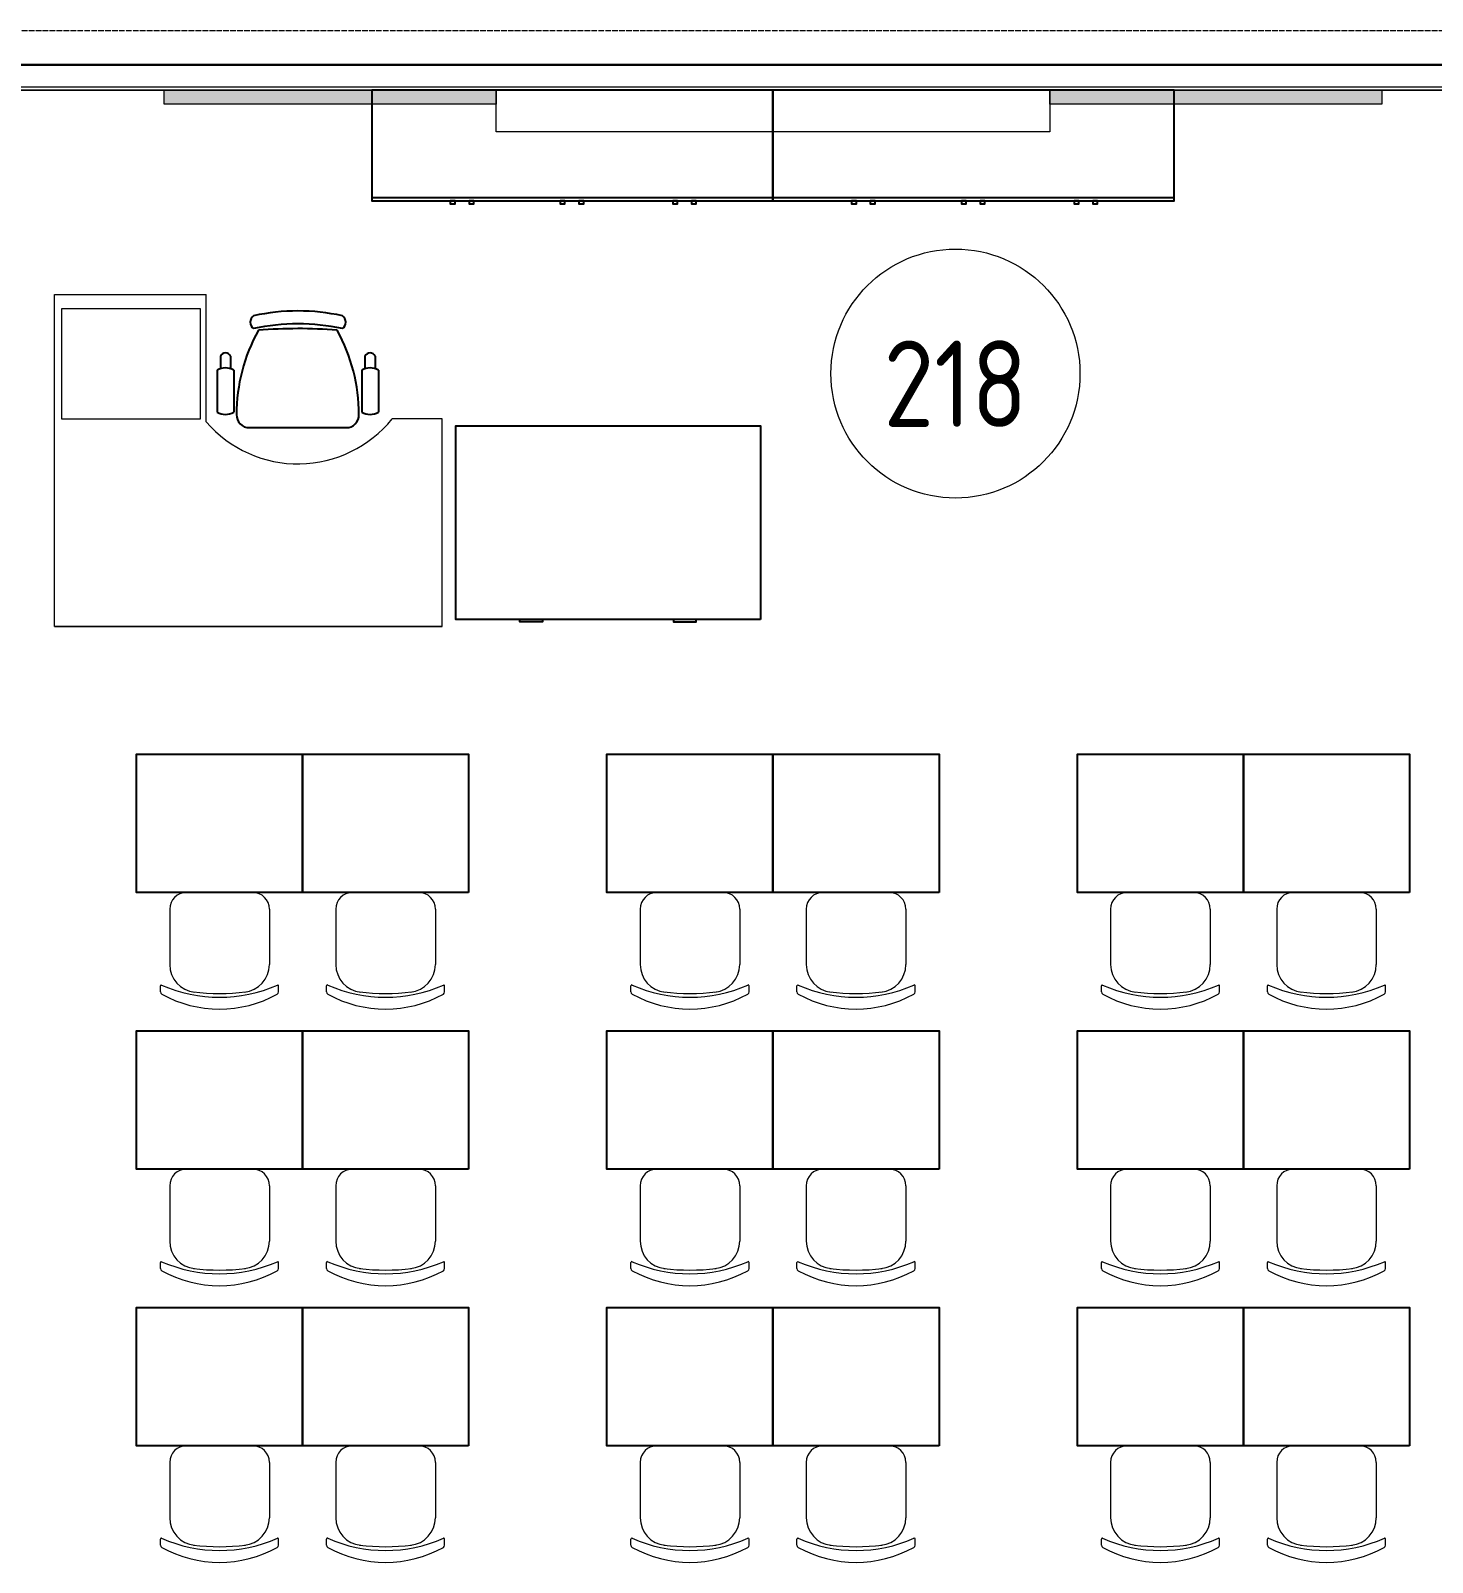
# Model space of a CAD drawing. Header units: millimetres. Extents: x -42533 to 645315, y 3457 to 82611.
# Drawn here: x 144348 to 149413, y 46203 to 51740 of the extents above; entities that cross this region are included whole.
import ezdxf

# ---------------------------------------------------------------- set-up
doc = ezdxf.new("R2010")
doc.units = ezdxf.units.MM
doc.linetypes.add('ADSK_Линия сетки', pattern=[25, 20, -2.5, 0, -2.5])
for name, color, linetype, lineweight in [('Аннотация', 7, 'Continuous', 18), ('Оси', 253, 'Continuous', 9), ('Стены несущие', 7, 'Continuous', 30), ('Стены отделка', 7, 'Continuous', 30), ('Стены штриховка', 7, 'Continuous', 9), ('ТХ', 5, 'Continuous', 0), ('ШТРИХОВКА', 252, 'Continuous', 15)]:
    doc.layers.add(name, color=color, linetype=linetype, lineweight=lineweight)
doc.layers.add('Линии', color=7, linetype='Continuous', lineweight=9, true_color=0x00a600)
doc.layers.add('ЭОМ_Лотки рабочие', color=5, linetype='Continuous')
doc.styles.add('GOST Common', font='GOST_Common.ttf', dxfattribs={"width": 0.9, "height": 350})

# ---------------------------------------------------------------- blocks, each defined once
blk = doc.blocks.new('Стул ученич штабелир №5-7')
at = {"color": 0, "linetype": 'ByBlock', "lineweight": -2}
for p, q in [((-120.1, 0), (120.1, 0)), ((-120.1, 0), (120.1, 0)), ((-179.9, -60), (-179.9, -260.3)), ((-179.9, -60), (-179.9, -260.3)), ((180.1, -60), (180.1, -260.3)), ((180.1, -60), (180.1, -260.3)), ((-213.4, -359), (-213.4, -337.3)), ((-213.4, -359), (-213.4, -337.3)), ((213.6, -359), (213.6, -337.3)), ((213.6, -359), (213.6, -337.3))]:
    blk.add_line(p, q, dxfattribs=at)
for centre, radius, start, end in [((-119.9, -60), 60, 90, 180), ((-119.9, -60), 60, 90, 180), ((120.1, -60), 60, 0, 90), ((120.1, -60), 60, 0, 90), ((-79.9, -260.3), 100, 180, 264.2584), ((-79.9, -260.3), 100, 180, 264.2584), ((80.1, -260.3), 100, 275.7416, 0), ((80.1, -260.3), 100, 275.7416, 0), ((-210.4, -337.3), 3, 63.8978, 180), ((-210.4, -337.3), 3, 63.8978, 180), ((-203.4, -359), 10, 180, 238.0683), ((-203.4, -359), 10, 180, 238.0683), ((0.1, 142.3), 520.8, 246.3195, 293.6805), ((0.1, 142.3), 520.8, 246.3195, 293.6805), ((0.1, 9), 430.5, 240.9917, 299.0083), ((0.1, 9), 430.5, 240.9917, 299.0083), ((0.1, 435.5), 800.4, 263.247, 276.753), ((0.1, 435.5), 800.4, 263.247, 276.753), ((203.6, -359), 10, 301.9317, 0), ((203.6, -359), 10, 301.9317, 0), ((210.6, -337.3), 3, 0, 116.1022), ((210.6, -337.3), 3, 0, 116.1022)]:
    blk.add_arc(centre, radius, start, end, dxfattribs=at)
blk = doc.blocks.new('Тх 2 этаж')
at = {"lineweight": 0, "true_color": 0x939598}
h = blk.add_hatch(color=252, dxfattribs=at)
h.dxf.hatch_style = 1
h.paths.add_polyline_path([(2066.5, 18042.9), (2066.5, 17992.9), (866.5, 17992.9), (866.5, 18042.9)])
h = blk.add_hatch(color=252, dxfattribs=at)
h.dxf.hatch_style = 1
h.paths.add_polyline_path([(5266.5, 18042.9), (5266.5, 17992.9), (4066.5, 17992.9), (4066.5, 18042.9)])
at = {"color": 252, "linetype": 'Continuous', "true_color": 0x939598}
for p, q in [((1616.5, 17654.9), (3066.5, 17654.9)), ((3066.5, 17654.9), (4516.5, 17654.9)), ((1069.6, 17082.1), (1069.6, 17036.5)), ((1106.3, 17082), (1106.3, 17036.3)), ((1592, 17082), (1592, 17036.3)), ((1628.7, 17082.1), (1628.7, 17036.5)), ((1057.5, 17030.7), (1057.5, 16879.5)), ((1117.8, 17030.7), (1117.8, 16879.5)), ((1580.5, 17030.7), (1580.5, 16879.5)), ((1640.7, 17030.7), (1640.7, 16879.5)), ((1174.1, 16823.3), (1524.2, 16823.3))]:
    blk.add_line(p, q, dxfattribs=at)
at = {"color": 252, "linetype": 'Continuous', "lineweight": 5, "true_color": 0x939598}
for p, q in [((470.8, 16104.9), (470.8, 17304.9)), ((470.8, 17304.9), (1018.7, 17304.9)), ((1018.7, 16843.9), (1018.7, 17304.9)), ((1870.8, 16854.9), (1689.9, 16854.9)), ((1870.8, 16104.9), (1870.8, 16854.9)), ((1870.8, 16104.9), (1870.8, 16854.9)), ((1870.8, 16104.9), (470.8, 16104.9)), ((470.8, 16104.9), (1870.8, 16104.9))]:
    blk.add_line(p, q, dxfattribs=at)
at = {"color": 252, "lineweight": 0, "true_color": 0x939598}
for points in [[(2066.5, 18042.9), (2066.5, 17992.9), (866.5, 17992.9), (866.5, 18042.9), (2066.5, 18042.9)], [(5266.5, 18042.9), (5266.5, 17992.9), (4066.5, 17992.9), (4066.5, 18042.9), (5266.5, 18042.9)]]:
    blk.add_lwpolyline(points, dxfattribs=at)
at = {"color": 252, "linetype": 'Continuous', "true_color": 0x939598}
for points in [[(1616.5, 18042.9), (1616.5, 17642.9), (3066.5, 17642.9), (3066.5, 18042.9)], [(3066.5, 18042.9), (3066.5, 17642.9), (4516.5, 17642.9), (4516.5, 18042.9)], [(1917.8, 17642.9), (1900.5, 17642.9), (1900.5, 17632.6), (1917.8, 17632.6)], [(1985.5, 17642.9), (1968.1, 17642.9), (1968.1, 17632.6), (1985.5, 17632.6)], [(2314.7, 17642.9), (2297.3, 17642.9), (2297.3, 17632.6), (2314.7, 17632.6)], [(2382.4, 17642.9), (2365, 17642.9), (2365, 17632.6), (2382.4, 17632.6)], [(2721.7, 17642.9), (2704.4, 17642.9), (2704.4, 17632.6), (2721.7, 17632.6)], [(2789.4, 17642.9), (2772, 17642.9), (2772, 17632.6), (2789.4, 17632.6)], [(3367.8, 17642.9), (3350.5, 17642.9), (3350.5, 17632.6), (3367.8, 17632.6)], [(3435.5, 17642.9), (3418.1, 17642.9), (3418.1, 17632.6), (3435.5, 17632.6)], [(3764.7, 17642.9), (3747.3, 17642.9), (3747.3, 17632.6), (3764.7, 17632.6)], [(3832.4, 17642.9), (3815, 17642.9), (3815, 17632.6), (3832.4, 17632.6)], [(4171.7, 17642.9), (4154.4, 17642.9), (4154.4, 17632.6), (4171.7, 17632.6)], [(4239.4, 17642.9), (4222, 17642.9), (4222, 17632.6), (4239.4, 17632.6)], [(3020.8, 16129.9), (1920.8, 16129.9), (1920.8, 16829.9), (3020.8, 16829.9)]]:
    blk.add_lwpolyline(points, close=True, dxfattribs=at)
at = {"color": 252, "linetype": 'Continuous', "lineweight": 5, "true_color": 0x939598}
for points in [[(4066.5, 17892.9), (2066.5, 17892.9), (2066.5, 18042.9), (4066.5, 18042.9)], [(497.2, 17253.6), (997.2, 17253.6), (997.2, 16853.6), (497.2, 16853.6)]]:
    blk.add_lwpolyline(points, close=True, dxfattribs=at)
at = {"color": 252, "linetype": 'Continuous', "true_color": 0x939598}
for points in [[(2234.1, 16129.9), (2234.1, 16120.9), (2152.3, 16120.9), (2152.3, 16129.9)], [(2707.5, 16129.9), (2707.5, 16120.9), (2789.4, 16120.9), (2789.4, 16129.9)]]:
    blk.add_lwpolyline(points, dxfattribs=at)
at = {"color": 252, "true_color": 0x939598}
for points in [[(1366.5, 15142.9), (766.5, 15142.9), (766.5, 15642.9), (1366.5, 15642.9)], [(1966.5, 15142.9), (1366.5, 15142.9), (1366.5, 15642.9), (1966.5, 15642.9)], [(3066.5, 15142.9), (2466.5, 15142.9), (2466.5, 15642.9), (3066.5, 15642.9)], [(3666.5, 15142.9), (3066.5, 15142.9), (3066.5, 15642.9), (3666.5, 15642.9)], [(4766.5, 15142.9), (4166.5, 15142.9), (4166.5, 15642.9), (4766.5, 15642.9)], [(5366.5, 15142.9), (4766.5, 15142.9), (4766.5, 15642.9), (5366.5, 15642.9)], [(1366.5, 14142.9), (766.5, 14142.9), (766.5, 14642.9), (1366.5, 14642.9)], [(1966.5, 14142.9), (1366.5, 14142.9), (1366.5, 14642.9), (1966.5, 14642.9)], [(3066.5, 14142.9), (2466.5, 14142.9), (2466.5, 14642.9), (3066.5, 14642.9)], [(3666.5, 14142.9), (3066.5, 14142.9), (3066.5, 14642.9), (3666.5, 14642.9)], [(4766.5, 14142.9), (4166.5, 14142.9), (4166.5, 14642.9), (4766.5, 14642.9)], [(5366.5, 14142.9), (4766.5, 14142.9), (4766.5, 14642.9), (5366.5, 14642.9)], [(1366.5, 13142.9), (766.5, 13142.9), (766.5, 13642.9), (1366.5, 13642.9)], [(1966.5, 13142.9), (1366.5, 13142.9), (1366.5, 13642.9), (1966.5, 13642.9)], [(3066.5, 13142.9), (2466.5, 13142.9), (2466.5, 13642.9), (3066.5, 13642.9)], [(3666.5, 13142.9), (3066.5, 13142.9), (3066.5, 13642.9), (3666.5, 13642.9)], [(4766.5, 13142.9), (4166.5, 13142.9), (4166.5, 13642.9), (4766.5, 13642.9)], [(5366.5, 13142.9), (4766.5, 13142.9), (4766.5, 13642.9), (5366.5, 13642.9)]]:
    blk.add_lwpolyline(points, close=True, dxfattribs=at)
at = {"color": 252, "linetype": 'Continuous', "true_color": 0x939598}
for centre, radius, start, end in [((1205.2, 17204.4), 28.1, 124.2915, 235.7083), ((1349.9, 16497.6), 747.5, 77.602, 102.3978), ((1494.5, 17204.4), 28.1, 304.2901, 55.7096), ((1752.6, 16871.7), 624.5, 150.9068, 180.1215), ((1349.9, 16451.1), 747.5, 77.602, 102.3978), ((1349.9, 15419.3), 1761.9, 85.3938, 94.6546), ((945.7, 16871.7), 624.5, 359.878, 29.1059), ((1087.9, 17073.5), 20.2, 24.8955, 155.3354), ((1610.4, 17073.6), 20.2, 24.8955, 155.3354), ((1087.7, 16980.7), 58.4, 58.951, 121.0488), ((1610.6, 16980.7), 58.4, 58.951, 121.0488), ((1087.7, 16929.6), 58.4, 238.951, 301.0488), ((1173.5, 16868.7), 45.4, 177.8135, 270.7479), ((1524.8, 16868.7), 45.4, 269.2519, 2.1866), ((1610.6, 16929.6), 58.4, 238.951, 301.0488)]:
    blk.add_arc(centre, radius, start, end, dxfattribs=at)
at = {"color": 252, "linetype": 'Continuous', "lineweight": 5, "true_color": 0x939598}
blk.add_arc((1349.8, 17129.2), 437, 220.7633, 321.1101, dxfattribs=at)
at = {"layer": 'ТХ', "color": 252, "lineweight": 0, "true_color": 0x939598}
for p in [(1066.5, 15142.9), (1666.5, 15142.9), (2766.5, 15142.9), (3366.5, 15142.9), (4466.5, 15142.9), (5066.5, 15142.9), (1066.5, 14142.9), (1666.5, 14142.9), (2766.5, 14142.9), (3366.5, 14142.9), (4466.5, 14142.9), (5066.5, 14142.9), (1066.5, 13142.9), (1666.5, 13142.9), (2766.5, 13142.9), (3366.5, 13142.9), (4466.5, 13142.9), (5066.5, 13142.9)]:
    blk.add_blockref('Стул ученич штабелир №5-7', p, dxfattribs=at)
blk = doc.blocks.new('План 2 этажа')
at = {"layer": 'Линии', "color": 8}
blk.add_circle((-1963.544, 19343.994), 450, dxfattribs=at)
at = {"layer": 'Оси', "color": 8, "linetype": 'ADSK_Линия сетки'}
blk.add_line((-9428.371, 20583.7), (56691.21, 20583.7), dxfattribs=at)
at = {"layer": 'Стены несущие', "color": 8}
blk.add_line((-5639.01, 20460.041), (347.745, 20460.041), dxfattribs=at)
at = {"layer": 'Стены отделка', "color": 8, "lineweight": 9}
for p, q in [((-5639.01, 20380.041), (-80.259, 20380.041)), ((-5419.777, 20368.041), (-92.259, 20368.041))]:
    blk.add_line(p, q, dxfattribs=at)
at = {"layer": 'Стены штриховка', "color": 8}
blk.add_line((-5421.777, 20370.041), (-90.259, 20370.041), dxfattribs=at)
at = {"layer": 'ЭОМ_Лотки рабочие'}
blk.add_blockref('Тх 2 этаж', (-5689.424, 2325.176), dxfattribs=at)
at = {"layer": 'Аннотация', "color": 8, "lineweight": 9, "insert": (-1963.544, 19307.046), "char_height": 312.5, "width": 520.21112, "attachment_point": 5, "line_spacing_factor": 1.022766, "style": 'GOST Common'}
blk.add_mtext('218', dxfattribs=at)

msp = doc.modelspace()

# ---------------------------------------------------------------- block references
at = {"layer": 'ШТРИХОВКА'}
msp.add_blockref('План 2 этажа', (149653.4, 31156.8), dxfattribs=at)

doc.saveas('drawing.dxf')
